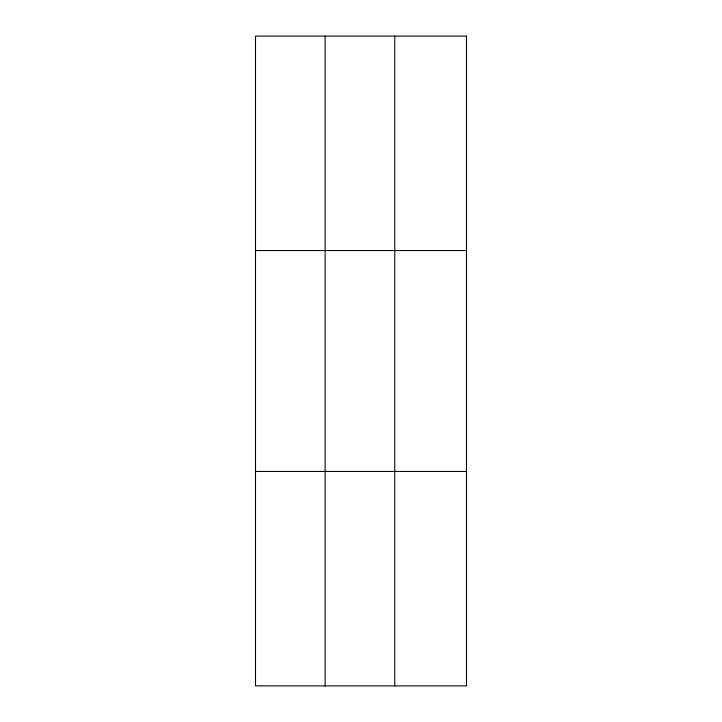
<?xml version="1.0" encoding="UTF-8"?>
<svg xmlns="http://www.w3.org/2000/svg" width="722" height="722" viewBox="0 0 722 722"><rect width="100%" height="100%" fill="white"/><g stroke="black" fill="none" stroke-linecap="round" stroke-linejoin="round"><path stroke-width="1.08" d="M325.135 36.1L325.135 685.9M394.753 36.1L394.753 685.9M255.507 250.534L466.493 250.534M255.507 471.466L466.493 471.466M466.493 36.1L466.493 685.9L255.507 685.9L255.507 36.1L466.493 36.1"/></g></svg>
